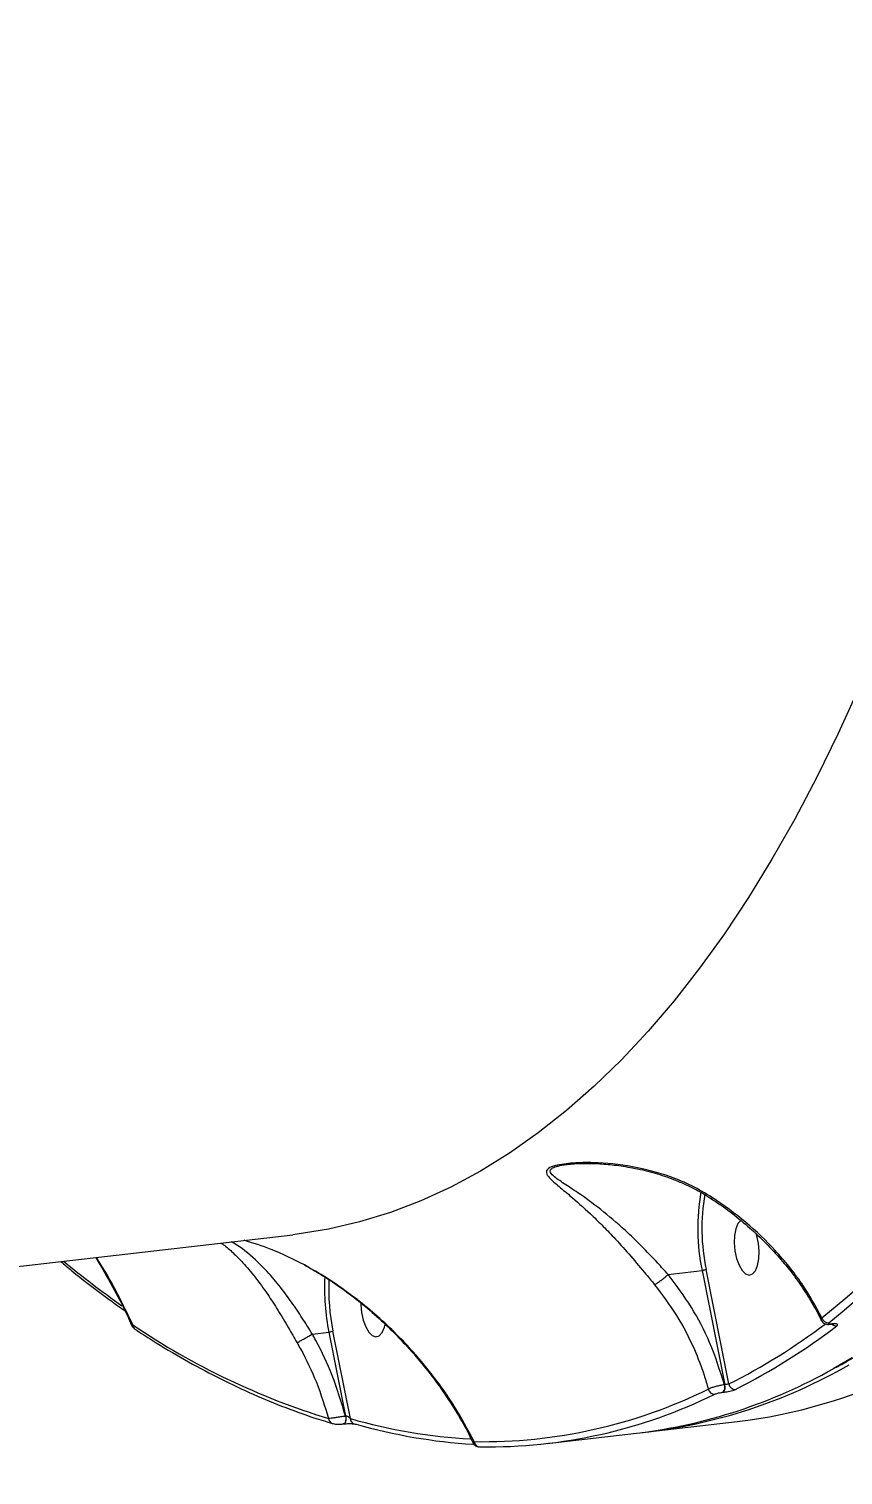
# Model space of a CAD drawing. Header units: millimetres. Extents: x -10881 to 8954, y -8695 to 5624.
# Drawn here: x 4275.2 to 4405.9, y -3772.4 to -3540.2 of the extents above; entities that cross this region are included whole.
import ezdxf

# ---------------------------------------------------------------- set-up
doc = ezdxf.new("R2010")
doc.units = ezdxf.units.MM
for name, color, linetype in [('DIKOM_ОБЪЕКТ', 7, 'Continuous'), ('DIKOM_РАЗМЕР_ЗОНА', 7, 'Continuous'), ('DIKOM_РАЗМЕР_ОБЪЕКТА', 7, 'Continuous')]:
    doc.layers.add(name, color=color, linetype=linetype)
doc.styles.add('style1', font='arial.ttf', dxfattribs={"width": 0.8})
doc.dimstyles.new('1-50', dxfattribs={"dimtxt": 300, "dimasz": 200, "dimexe": 100, "dimexo": 0, "dimgap": 100, "dimtad": 1, "dimtxsty": 'style1', "dimcen": 200, "dimclrd": 7, "dimclre": 7, "dimclrt": 7, "dimadec": 1, "dimazin": 2, "dimtfac": 1, "dimtmove": 0, "dimatfit": 2, "dimfxl": 0, "dimlwd": 25, "dimlwe": 18, "dimarcsym": 0})

# ---------------------------------------------------------------- blocks, each defined once
blk = doc.blocks.new('*D10')
at = {"layer": 'Defpoints', "color": 0, "transparency": 16777216}
for p in [(-7152.73, 2730.8), (7385.22, 911.28), (7385.22, -7693.77)]:
    blk.add_point(p, dxfattribs=at)
at = {"layer": 'DIKOM_РАЗМЕР_ОБЪЕКТА', "color": 7, "lineweight": 18, "transparency": 16777216}
for p, q in [((-7152.73, 2730.8), (-7152.73, -7793.77)), ((7385.22, 911.28), (7385.22, -7793.77))]:
    blk.add_line(p, q, dxfattribs=at)
at = {"layer": 'DIKOM_РАЗМЕР_ОБЪЕКТА', "color": 7, "lineweight": 25, "transparency": 16777216}
blk.add_line((-6952.73, -7693.77), (7185.22, -7693.77), dxfattribs=at)
at = {"layer": 'DIKOM_РАЗМЕР_ОБЪЕКТА', "color": 7, "transparency": 16777216}
for points in [[(-6952.73, -7660.43), (-6952.73, -7727.1), (-7152.73, -7693.77)], [(7185.22, -7660.43), (7185.22, -7727.1), (7385.22, -7693.77)]]:
    blk.add_solid(points, dxfattribs=at)
at = {"layer": 'DIKOM_РАЗМЕР_ОБЪЕКТА', "color": 7, "transparency": 16777216, "insert": (116.24, -7440.59), "char_height": 300, "attachment_point": 5, "style": 'style1'}
blk.add_mtext('14500', dxfattribs=at)
blk = doc.blocks.new('*D12')
at = {"layer": 'Defpoints', "color": 0, "transparency": 16777216}
for p in [(-9113.32, 3014.05), (8954.2, 2756.48), (8954.2, -8594.51)]:
    blk.add_point(p, dxfattribs=at)
at = {"layer": 'DIKOM_РАЗМЕР_ЗОНА', "color": 7, "lineweight": 18, "transparency": 16777216}
for p, q in [((-9113.32, 3014.05), (-9113.32, -8694.51)), ((8954.2, 2756.48), (8954.2, -8694.51))]:
    blk.add_line(p, q, dxfattribs=at)
at = {"layer": 'DIKOM_РАЗМЕР_ЗОНА', "color": 7, "lineweight": 25, "transparency": 16777216}
blk.add_line((-8913.32, -8594.51), (8754.2, -8594.51), dxfattribs=at)
at = {"layer": 'DIKOM_РАЗМЕР_ЗОНА', "color": 7, "transparency": 16777216}
for points in [[(-8913.32, -8561.18), (-8913.32, -8627.85), (-9113.32, -8594.51)], [(8754.2, -8561.18), (8754.2, -8627.85), (8954.2, -8594.51)]]:
    blk.add_solid(points, dxfattribs=at)
at = {"layer": 'DIKOM_РАЗМЕР_ЗОНА', "color": 7, "transparency": 16777216, "insert": (-79.56, -8341.34), "char_height": 300, "attachment_point": 5, "style": 'style1'}
blk.add_mtext('18000', dxfattribs=at)

msp = doc.modelspace()

# ---------------------------------------------------------------- linework, layer by layer
at = {"layer": 'DIKOM_ОБЪЕКТ', "color": 7, "linetype": 'Continuous', "lineweight": 15}
for p, q in [((4026.42, -3767.414), (4317.535, -3733.812)), ((4392.096, -3733.982), (4391.978, -3733.608)), ((4377.832, -3740.197), (4383.295, -3739.566)), ((4383.295, -3739.566), (4386.935, -3757.897)), ((4387.593, -3757.772), (4383.945, -3739.401)), ((4320.687, -3749.782), (4320.68, -3749.785)), ((4320.687, -3749.782), (4323.327, -3749.478)), ((4323.327, -3749.478), (4326.033, -3762.96)), ((4326.795, -3763.349), (4323.977, -3749.311)), ((4404.024, -3748.193), (4404.096, -3748.185)), ((4404.202, -3748.139), (4404.131, -3748.147)), ((4386.659, -3759.108), (4386.709, -3759.102)), ((4386.935, -3757.897), (4386.886, -3757.903)), ((4326.033, -3762.96), (4326.004, -3762.963)), ((4374.563, -3765.481), (4388.912, -3763.825)), ((4325.713, -3764.192), (4325.633, -3764.184)), ((4325.713, -3764.192), (4325.743, -3764.188)), ((4358.427, -3767.344), (4372.776, -3765.688))]:
    msp.add_line(p, q, dxfattribs=at)
at = {"layer": 'DIKOM_ОБЪЕКТ', "color": 7, "linetype": 'Continuous', "lineweight": 15, "flags": 128}
for points in [[(4408.456, -3646.07), (4405.154, -3653.359), (4401.73, -3660.369), (4398.186, -3667.095), (4394.527, -3673.529), (4390.755, -3679.667), (4386.875, -3685.502), (4382.889, -3691.029), (4378.801, -3696.243), (4374.616, -3701.138), (4370.337, -3705.711), (4365.968, -3709.957), (4361.514, -3713.872), (4356.977, -3717.453), (4352.364, -3720.696), (4347.677, -3723.598), (4342.921, -3726.156), (4338.101, -3728.369), (4333.221, -3730.233), (4328.285, -3731.748), (4323.299, -3732.912), (4318.267, -3733.723), (4317.535, -3733.812)], [(4389.555, -3731.482), (4389.517, -3731.507), (4389.052, -3732.027), (4388.701, -3732.854), (4388.492, -3733.921), (4388.443, -3735.14), (4388.558, -3736.414), (4388.826, -3737.639), (4389.227, -3738.716), (4389.728, -3739.558), (4390.289, -3740.096), (4390.863, -3740.287), (4391.405, -3740.115), (4391.87, -3739.594), (4392.221, -3738.767), (4392.43, -3737.701), (4392.479, -3736.481), (4392.364, -3735.207), (4392.096, -3733.982), (4392.096, -3733.982)], [(4328.472, -3744.787), (4328.475, -3745.052), (4328.59, -3746.326), (4328.858, -3747.551), (4329.259, -3748.628), (4329.76, -3749.47), (4330.321, -3750.007), (4330.895, -3750.198), (4331.437, -3750.026), (4331.902, -3749.506), (4332.253, -3748.679), (4332.37, -3748.206)], [(4404.028, -3748.192), (4404.067, -3748.183), (4404.131, -3748.147)], [(4404.093, -3748.185), (4404.138, -3748.175), (4404.202, -3748.139)], [(4407.424, -3753.568), (4404.345, -3755.347)], [(4326.004, -3762.963), (4326.039, -3763.202), (4326.048, -3763.441), (4326.03, -3763.665), (4325.988, -3763.863), (4325.922, -3764.021), (4325.838, -3764.131), (4325.74, -3764.187), (4325.713, -3764.192)], [(4326.033, -3762.96), (4326.068, -3763.199), (4326.077, -3763.437), (4326.06, -3763.662), (4326.017, -3763.859), (4325.952, -3764.018), (4325.867, -3764.128), (4325.769, -3764.183), (4325.748, -3764.188)], [(4327.41, -3764.207), (4327.549, -3764.234), (4327.724, -3764.233)]]:
    msp.add_lwpolyline(points, dxfattribs=at)
at = {"layer": 'DIKOM_ОБЪЕКТ', "color": 7, "linetype": 'Continuous', "lineweight": 15}
for centre, radius, start, end in [((4304.928, -3626.049), 155.565, 308.87262, 327.53863), ((4305.809, -3626.556), 155.909, 308.87262, 327.53863), ((4416.166, -3732.735), 33.573, 170.10097, 191.73933), ((4415.918, -3732.77), 32.652, 170.40448, 191.71598), ((4387.067, -3608.278), 167.798, 230.66536, 234.69479), ((4359.18, -3742.414), 36.542, 177.17452, 191.14569), ((4358.851, -3742.451), 35.542, 177.74889, 191.12855), ((4403.589, -3746.87), 1.07, 195.89756, 273.62765), ((4358.118, -3650.01), 118.553, 236.03523, 252.92033), ((4292.682, -3748.342), 0.797, 179.50095, 235.31512), ((4341.811, -3666.695), 101.936, 296.68719, 306.94468), ((4342.611, -3667.052), 102.518, 296.69601, 307.43398), ((4404.837, -3747.463), 0.998, 225.02044, 275.072), ((4364.163, -3680.279), 85.828, 276.35885, 299.86692), ((4362.651, -3681.418), 84.876, 276.85145, 299.42218), ((4379.051, -3680.697), 83.711, 276.76507, 296.06513), ((4348.004, -3684.824), 82.228, 269.0725, 296.18617), ((4385.286, -3758.396), 1.018, 192.25785, 273.46372), ((4385.733, -3758.31), 1.223, 319.28216, 19.45054), ((4385.782, -3758.305), 1.223, 319.28216, 19.45054), ((4388.609, -3757.616), 1.028, 188.72961, 273.27609), ((4348.981, -3685.461), 82.41, 269.0725, 296.18617), ((4324.171, -3763.287), 0.873, 183.09189, 251.62881), ((4327.681, -3763.363), 0.886, 179.13029, 252.18193), ((4351.021, -3678.477), 88.262, 254.06903, 266.8333), ((4352.038, -3679.022), 88.612, 254.07441, 266.39467), ((4347.584, -3766.947), 0.916, 185.93201, 273.92432)]:
    msp.add_arc(centre, radius, start, end, dxfattribs=at)
for points, knots in [([(4404.632, -3755.216), (4405.26, -3754.878), (4407.464, -3753.694), (4411.179, -3751.342), (4415.773, -3748.169), (4420.294, -3744.675), (4424.745, -3740.887), (4429.12, -3736.801), (4433.415, -3732.423), (4437.628, -3727.755), (4441.756, -3722.802), (4445.794, -3717.566), (4449.74, -3712.052), (4453.592, -3706.264), (4457.345, -3700.207), (4460.998, -3693.885), (4464.547, -3687.304), (4467.99, -3680.468), (4471.324, -3673.383), (4474.548, -3666.053), (4477.658, -3658.485), (4480.652, -3650.684), (4483.529, -3642.656), (4486.286, -3634.408), (4488.92, -3625.944), (4491.431, -3617.273), (4493.817, -3608.399), (4496.074, -3599.331), (4498.203, -3590.074), (4500.201, -3580.636), (4502.067, -3571.023), (4503.799, -3561.244), (4505.397, -3551.304), (4506.859, -3541.213), (4508.184, -3530.976), (4509.371, -3520.603), (4510.419, -3510.101), (4511.328, -3499.477), (4512.096, -3488.739), (4512.724, -3477.897), (4513.21, -3466.957), (4513.555, -3455.928), (4513.758, -3444.818), (4513.818, -3433.636), (4513.738, -3422.391), (4513.513, -3411.089), (4513.194, -3401.001), (4512.915, -3394.675), (4512.804, -3392.144)], [0, 0, 0, 0, 0.008821, 0.0309505, 0.0530921, 0.0752453, 0.0974091, 0.1195824, 0.1417639, 0.1639521, 0.1861459, 0.208344, 0.2305454, 0.252749, 0.2749543, 0.2971604, 0.319367, 0.3415734, 0.3637794, 0.3859847, 0.4081893, 0.4303928, 0.4525954, 0.4747969, 0.4969974, 0.5191968, 0.5413951, 0.5635924, 0.5857887, 0.6079841, 0.6301785, 0.6523721, 0.6745649, 0.6967568, 0.7189481, 0.7411387, 0.7633286, 0.785518, 0.8077068, 0.8298951, 0.852083, 0.8742704, 0.8964575, 0.9186442, 0.9408306, 0.9630167, 0.9852026, 1, 1, 1, 1]), ([(4384.91, -3727.82), (4383.843, -3727.182), (4381.693, -3725.896), (4377.425, -3724.146), (4372.091, -3722.734), (4366.787, -3722.187), (4363.104, -3722.246), (4361.069, -3722.448), (4359.614, -3722.716), (4358.537, -3723.137), (4358.145, -3723.756), (4358.652, -3724.638), (4360.058, -3725.873), (4362.347, -3727.758), (4364.789, -3729.899), (4367.191, -3732.229), (4369.236, -3734.342), (4371.527, -3736.873), (4373.74, -3739.474), (4375.14, -3741.188), (4375.677, -3741.846)], [0, 0, 0, 0, 0.0563553, 0.113614, 0.210372, 0.309985, 0.3619812, 0.3883029, 0.4153394, 0.4457393, 0.4741002, 0.5167989, 0.5802339, 0.6452969, 0.7405621, 0.7894789, 0.8388462, 0.8993621, 0.9613629, 1, 1, 1, 1]), ([(4377.826, -3740.199), (4377.826, -3740.199), (4377.277, -3739.584), (4375.845, -3738.004), (4373.54, -3735.6), (4370.457, -3732.627), (4366.964, -3729.681), (4363.704, -3727.288), (4361.073, -3725.598), (4359.483, -3724.497), (4358.759, -3723.709), (4359.008, -3723.185), (4359.641, -3722.917), (4360.442, -3722.706), (4361.025, -3722.588), (4361.566, -3722.539), (4361.61, -3722.535)], [0, 0, 0, 0, 0.00005352, 0.06319557, 0.16453694, 0.26601001, 0.42691016, 0.58803531, 0.69360743, 0.79875561, 0.86582079, 0.90865275, 0.9446507, 0.95452171, 0.99630049, 1, 1, 1, 1]), ([(4361.61, -3722.531), (4361.991, -3722.492), (4362.86, -3722.404), (4364.517, -3722.348), (4366.655, -3722.384), (4369.271, -3722.602), (4372.243, -3723.059), (4375.314, -3723.773), (4378.317, -3724.741), (4381.065, -3725.907), (4383.231, -3727.011), (4384.421, -3727.81), (4384.823, -3728.08)], [0, 0, 0, 0, 0.0533994, 0.1218023, 0.2146785, 0.3251432, 0.446754, 0.5823484, 0.7089248, 0.8289526, 0.9421647, 1, 1, 1, 1]), ([(4384.825, -3728.078), (4385.338, -3728.41), (4386.864, -3729.397), (4389.247, -3731.243), (4391.964, -3733.591), (4394.494, -3736.109), (4396.816, -3738.76), (4398.92, -3741.522), (4400.754, -3744.38), (4401.926, -3746.41), (4402.408, -3747.489), (4402.448, -3747.577)], [0, 0, 0, 0, 0.0658114, 0.195676, 0.326606, 0.4584274, 0.5906942, 0.7227359, 0.8553117, 0.9881131, 1, 1, 1, 1]), ([(4384.91, -3727.82), (4384.896, -3727.851), (4384.855, -3727.941), (4384.822, -3728.035), (4384.847, -3728.032), (4384.856, -3728.03)], [0, 0, 0, 0, 0.24923032, 0.72395515, 1, 1, 1, 1]), ([(4402.559, -3747.163), (4401.539, -3745.305), (4399.47, -3741.541), (4395.263, -3736.402), (4390.434, -3731.703), (4386.767, -3729.125), (4384.91, -3727.82)], [0, 0, 0, 0, 0.2536071, 0.5139755, 0.7539728, 1, 1, 1, 1]), ([(4306.011, -3735.142), (4306.151, -3735.231), (4306.764, -3735.624), (4307.958, -3736.716), (4309.632, -3738.378), (4311.493, -3740.578), (4313.378, -3743.165), (4315.17, -3745.932), (4316.748, -3748.566), (4317.769, -3750.354), (4318.233, -3751.166)], [0, 0, 0, 0, 0.0387285, 0.1695667, 0.3016387, 0.4613461, 0.6249702, 0.7549437, 0.8886713, 1, 1, 1, 1]), ([(4320.68, -3749.785), (4320.68, -3749.784), (4320.221, -3749.029), (4319.194, -3747.368), (4317.578, -3744.928), (4315.711, -3742.369), (4313.687, -3739.956), (4311.123, -3737.402), (4309.054, -3735.688), (4307.823, -3735.042), (4307.652, -3734.952)], [0, 0, 0, 0, 0.0000596, 0.1082773, 0.2390236, 0.3699158, 0.532792, 0.6958798, 0.9578858, 1, 1, 1, 1]), ([(4319.416, -3738.663), (4317.652, -3737.774), (4314.493, -3736.18), (4311.181, -3735.163), (4309.717, -3734.714)], [0, 0, 0, 0, 0.5580244, 1, 1, 1, 1]), ([(4280.26, -3738.114), (4280.853, -3738.614), (4283.152, -3740.55), (4286.585, -3743.192), (4289.432, -3745.208), (4290.557, -3746.004)], [0, 0, 0, 0, 0.1739068, 0.6734504, 1, 1, 1, 1]), ([(4285.897, -3737.463), (4286.796, -3738.996), (4288.607, -3742.083), (4290.501, -3745.725), (4291.43, -3747.835), (4291.656, -3748.349)], [0, 0, 0, 0, 0.42731991, 0.86035669, 1, 1, 1, 1]), ([(4291.885, -3748.336), (4290.283, -3745.029), (4288.502, -3741.354), (4286.214, -3737.809), (4285.984, -3737.453)], [0, 0, 0, 0, 0.899559, 1, 1, 1, 1]), ([(4319.416, -3738.663), (4319.41, -3738.675), (4319.401, -3738.694), (4319.408, -3738.684), (4319.411, -3738.681)], [0, 0, 0, 0, 0.6249754, 1, 1, 1, 1]), ([(4319.409, -3738.684), (4320.278, -3739.168), (4322.221, -3740.252), (4325.12, -3742.184), (4328.144, -3744.441), (4331.093, -3746.936), (4333.952, -3749.653), (4336.696, -3752.582), (4339.295, -3755.702), (4341.723, -3758.983), (4343.913, -3762.382), (4345.515, -3765.162), (4346.282, -3766.812), (4346.502, -3767.287)], [0, 0, 0, 0, 0.0712047, 0.1592358, 0.2499641, 0.3436276, 0.4403144, 0.539938, 0.6422126, 0.7465769, 0.852269, 0.9574441, 1, 1, 1, 1]), ([(4346.673, -3767.041), (4345.657, -3765.129), (4343.611, -3761.278), (4339.916, -3756.134), (4335.456, -3750.922), (4331.067, -3746.726), (4326.591, -3743.195), (4323.074, -3740.755), (4320.606, -3739.344), (4319.416, -3738.663)], [0, 0, 0, 0, 0.17387543, 0.35014054, 0.48806072, 0.69227568, 0.79671991, 0.90193921, 1, 1, 1, 1]), ([(4375.677, -3741.846), (4375.693, -3741.836), (4375.757, -3741.8), (4375.946, -3741.683), (4376.307, -3741.433), (4376.815, -3741.048), (4377.352, -3740.614), (4377.668, -3740.338), (4377.826, -3740.199)], [0, 0, 0, 0, 0.03809111, 0.14919524, 0.36189718, 0.57459833, 0.78729916, 1, 1, 1, 1]), ([(4377.832, -3740.197), (4377.831, -3740.197), (4377.829, -3740.197), (4377.827, -3740.199), (4377.826, -3740.199)], [0, 0, 0, 0, 0.6153709, 1, 1, 1, 1]), ([(4386.886, -3757.903), (4386.166, -3755.621), (4384.812, -3751.33), (4381.697, -3745.355), (4379.131, -3741.929), (4377.832, -3740.197)], [0, 0, 0, 0, 0.3593328, 0.67590214, 1, 1, 1, 1]), ([(4383.945, -3739.401), (4383.937, -3739.405), (4383.921, -3739.413), (4383.87, -3739.436), (4383.775, -3739.469), (4383.622, -3739.51), (4383.453, -3739.545), (4383.348, -3739.559), (4383.295, -3739.566)], [0, 0, 0, 0, 0.07020258, 0.14141413, 0.35606168, 0.57070812, 0.78535405, 1, 1, 1, 1]), ([(4375.677, -3741.846), (4376.892, -3743.456), (4379.351, -3746.714), (4381.895, -3751.68), (4383.458, -3755.704), (4384.075, -3757.858), (4384.291, -3758.613)], [0, 0, 0, 0, 0.3181952, 0.6439666, 0.8752526, 1, 1, 1, 1]), ([(4402.559, -3747.163), (4402.508, -3747.24), (4402.403, -3747.395), (4402.446, -3747.511), (4402.467, -3747.569)], [0, 0, 0, 0, 0.4935261, 1, 1, 1, 1]), ([(4402.462, -3747.575), (4402.516, -3747.67), (4402.622, -3747.856), (4402.874, -3748.043), (4403.152, -3748.163), (4403.497, -3748.222), (4403.782, -3748.223), (4403.993, -3748.194), (4404.028, -3748.19)], [0, 0, 0, 0, 0.1674516, 0.3290362, 0.4851987, 0.6652039, 0.9447059, 1, 1, 1, 1]), ([(4291.885, -3748.336), (4291.768, -3748.346), (4291.619, -3748.359), (4291.66, -3748.346), (4291.669, -3748.343)], [0, 0, 0, 0, 0.784385, 1, 1, 1, 1]), ([(4291.652, -3748.353), (4291.687, -3748.426), (4291.783, -3748.623), (4291.988, -3748.833), (4292.162, -3748.94), (4292.236, -3748.986)], [0, 0, 0, 0, 0.2543736, 0.681157, 1, 1, 1, 1]), ([(4292.228, -3748.998), (4293.137, -3749.589), (4295.772, -3751.3), (4300.144, -3753.903), (4305.343, -3756.703), (4310.546, -3759.193), (4315.749, -3761.371), (4320.203, -3762.985), (4322.919, -3763.817), (4323.904, -3764.118)], [0, 0, 0, 0, 0.0864553, 0.2506161, 0.4147425, 0.5788124, 0.7428156, 0.9067428, 1, 1, 1, 1]), ([(4318.233, -3751.166), (4318.242, -3751.161), (4318.315, -3751.119), (4318.53, -3750.998), (4318.975, -3750.746), (4319.532, -3750.432), (4320.133, -3750.093), (4320.498, -3749.887), (4320.68, -3749.785)], [0, 0, 0, 0, 0.0259611, 0.2095749, 0.4071833, 0.6047893, 0.8023946, 1, 1, 1, 1]), ([(4326.004, -3762.963), (4325.352, -3760.764), (4324.116, -3756.594), (4322.07, -3752.268), (4320.876, -3750.122), (4320.687, -3749.782)], [0, 0, 0, 0, 0.48433966, 0.91852086, 1, 1, 1, 1]), ([(4323.977, -3749.311), (4323.971, -3749.314), (4323.955, -3749.323), (4323.905, -3749.346), (4323.807, -3749.38), (4323.653, -3749.421), (4323.485, -3749.457), (4323.38, -3749.471), (4323.327, -3749.478)], [0, 0, 0, 0, 0.0536285, 0.1414105, 0.356061, 0.5707083, 0.7853541, 1, 1, 1, 1]), ([(4404.131, -3748.147), (4404.039, -3748.155), (4403.856, -3748.171), (4403.664, -3748.151), (4403.564, -3748.099), (4403.561, -3748.025), (4403.627, -3747.965), (4403.657, -3747.938)], [0, 0, 0, 0, 0.2039663, 0.4080118, 0.6135217, 0.826536, 1, 1, 1, 1]), ([(4404.094, -3748.186), (4404.106, -3748.184), (4404.203, -3748.17), (4404.33, -3748.165), (4404.438, -3748.168), (4404.446, -3748.17), (4404.449, -3748.17)], [0, 0, 0, 0, 0.0569103, 0.4661531, 0.7907445, 1, 1, 1, 1]), ([(4404.926, -3748.457), (4404.971, -3748.416), (4405.073, -3748.325), (4405.067, -3748.212), (4404.91, -3748.135), (4404.62, -3748.104), (4404.341, -3748.127), (4404.202, -3748.139)], [0, 0, 0, 0, 0.1741801, 0.389583, 0.5958005, 0.7978792, 1, 1, 1, 1]), ([(4318.233, -3751.166), (4318.418, -3751.493), (4319.577, -3753.547), (4321.498, -3757.547), (4322.691, -3761.38), (4323.299, -3763.334)], [0, 0, 0, 0, 0.0849882, 0.5334671, 1, 1, 1, 1]), ([(4386.886, -3757.903), (4386.75, -3757.926), (4386.408, -3757.982), (4385.809, -3758.112), (4385.175, -3758.281), (4384.625, -3758.458), (4384.402, -3758.561), (4384.291, -3758.613)], [0, 0, 0, 0, 0.1423848, 0.3572676, 0.5716759, 0.7857475, 1, 1, 1, 1]), ([(4385.348, -3759.413), (4385.404, -3759.389), (4385.517, -3759.342), (4385.795, -3759.264), (4386.116, -3759.192), (4386.418, -3759.138), (4386.591, -3759.117), (4386.659, -3759.108)], [0, 0, 0, 0, 0.2142855, 0.4284468, 0.6429085, 0.8577318, 1, 1, 1, 1]), ([(4386.709, -3759.102), (4386.81, -3759.089), (4387.067, -3759.057), (4387.518, -3758.977), (4387.998, -3758.869), (4388.414, -3758.751), (4388.583, -3758.678), (4388.667, -3758.642)], [0, 0, 0, 0, 0.1407799, 0.3552888, 0.5700297, 0.7849624, 1, 1, 1, 1]), ([(4387.593, -3757.772), (4387.564, -3757.781), (4387.507, -3757.799), (4387.366, -3757.83), (4387.205, -3757.86), (4387.054, -3757.883), (4386.969, -3757.893), (4386.935, -3757.897)], [0, 0, 0, 0, 0.2150723, 0.4300552, 0.6448103, 0.8592725, 1, 1, 1, 1]), ([(4326.004, -3762.963), (4325.912, -3762.976), (4325.608, -3763.021), (4325.021, -3763.105), (4324.312, -3763.204), (4323.681, -3763.289), (4323.426, -3763.319), (4323.299, -3763.334)], [0, 0, 0, 0, 0.09426275, 0.31228051, 0.54119036, 0.77140988, 1, 1, 1, 1]), ([(4326.795, -3763.349), (4326.752, -3763.298), (4326.67, -3763.199), (4326.492, -3763.073), (4326.314, -3762.992), (4326.181, -3762.962), (4326.097, -3762.955), (4326.057, -3762.958), (4326.033, -3762.96)], [0, 0, 0, 0, 0.2685558, 0.5228735, 0.7426042, 0.8691228, 0.9242406, 1, 1, 1, 1]), ([(4323.899, -3764.106), (4323.937, -3764.121), (4324.105, -3764.184), (4324.417, -3764.211), (4324.905, -3764.239), (4325.37, -3764.228), (4325.611, -3764.198), (4325.703, -3764.187)], [0, 0, 0, 0, 0.0737671, 0.3289865, 0.6068938, 0.8509078, 1, 1, 1, 1]), ([(4325.748, -3764.189), (4325.808, -3764.183), (4325.978, -3764.163), (4326.235, -3764.147), (4326.407, -3764.147), (4326.453, -3764.147)], [0, 0, 0, 0, 0.2828127, 0.8046184, 1, 1, 1, 1]), ([(4326.453, -3764.147), (4326.545, -3764.146), (4326.786, -3764.142), (4327.102, -3764.162), (4327.32, -3764.187), (4327.414, -3764.208), (4327.411, -3764.207), (4327.41, -3764.207)], [0, 0, 0, 0, 0.1955814, 0.5118255, 0.771997, 0.9482255, 1, 1, 1, 1]), ([(4346.673, -3767.041), (4346.659, -3767.052), (4346.558, -3767.126), (4346.469, -3767.216), (4346.517, -3767.263), (4346.528, -3767.275)], [0, 0, 0, 0, 0.1153677, 0.7908958, 1, 1, 1, 1]), ([(4346.512, -3767.281), (4346.513, -3767.287), (4346.541, -3767.386), (4346.672, -3767.532), (4346.859, -3767.695), (4347.048, -3767.788), (4347.208, -3767.834), (4347.335, -3767.854), (4347.439, -3767.864), (4347.517, -3767.864), (4347.559, -3767.864)], [0, 0, 0, 0, 0.0121133, 0.2086993, 0.3744928, 0.517064, 0.6362908, 0.7356948, 0.8583366, 1, 1, 1, 1])]:
    msp.add_open_spline(points, degree=3, knots=knots, dxfattribs=at)

# ---------------------------------------------------------------- dimensions: what is measured, and where the dimension line sits
at = {"layer": 'DIKOM_РАЗМЕР_ЗОНА'}
dim = msp.add_linear_dim(base=(8954.2, -8594.513), p1=(-9113.319, 3014.045), p2=(8954.2, 2756.48), text='18000', dimstyle='1-50', dxfattribs=at)
dim.commit()
dim.dimension.update_dxf_attribs({"geometry": '*D12', "text_midpoint": (-79.559, -8594.513), "dimtype": 160})
at = {"layer": 'DIKOM_РАЗМЕР_ОБЪЕКТА'}
dim = msp.add_linear_dim(base=(7385.217, -7693.766), p1=(-7152.73, 2730.795), p2=(7385.217, 911.281), text='14500', dimstyle='1-50', dxfattribs=at)
dim.commit()
dim.dimension.update_dxf_attribs({"geometry": '*D10', "text_midpoint": (116.244, -7693.766), "dimtype": 160})

doc.saveas('drawing.dxf')
